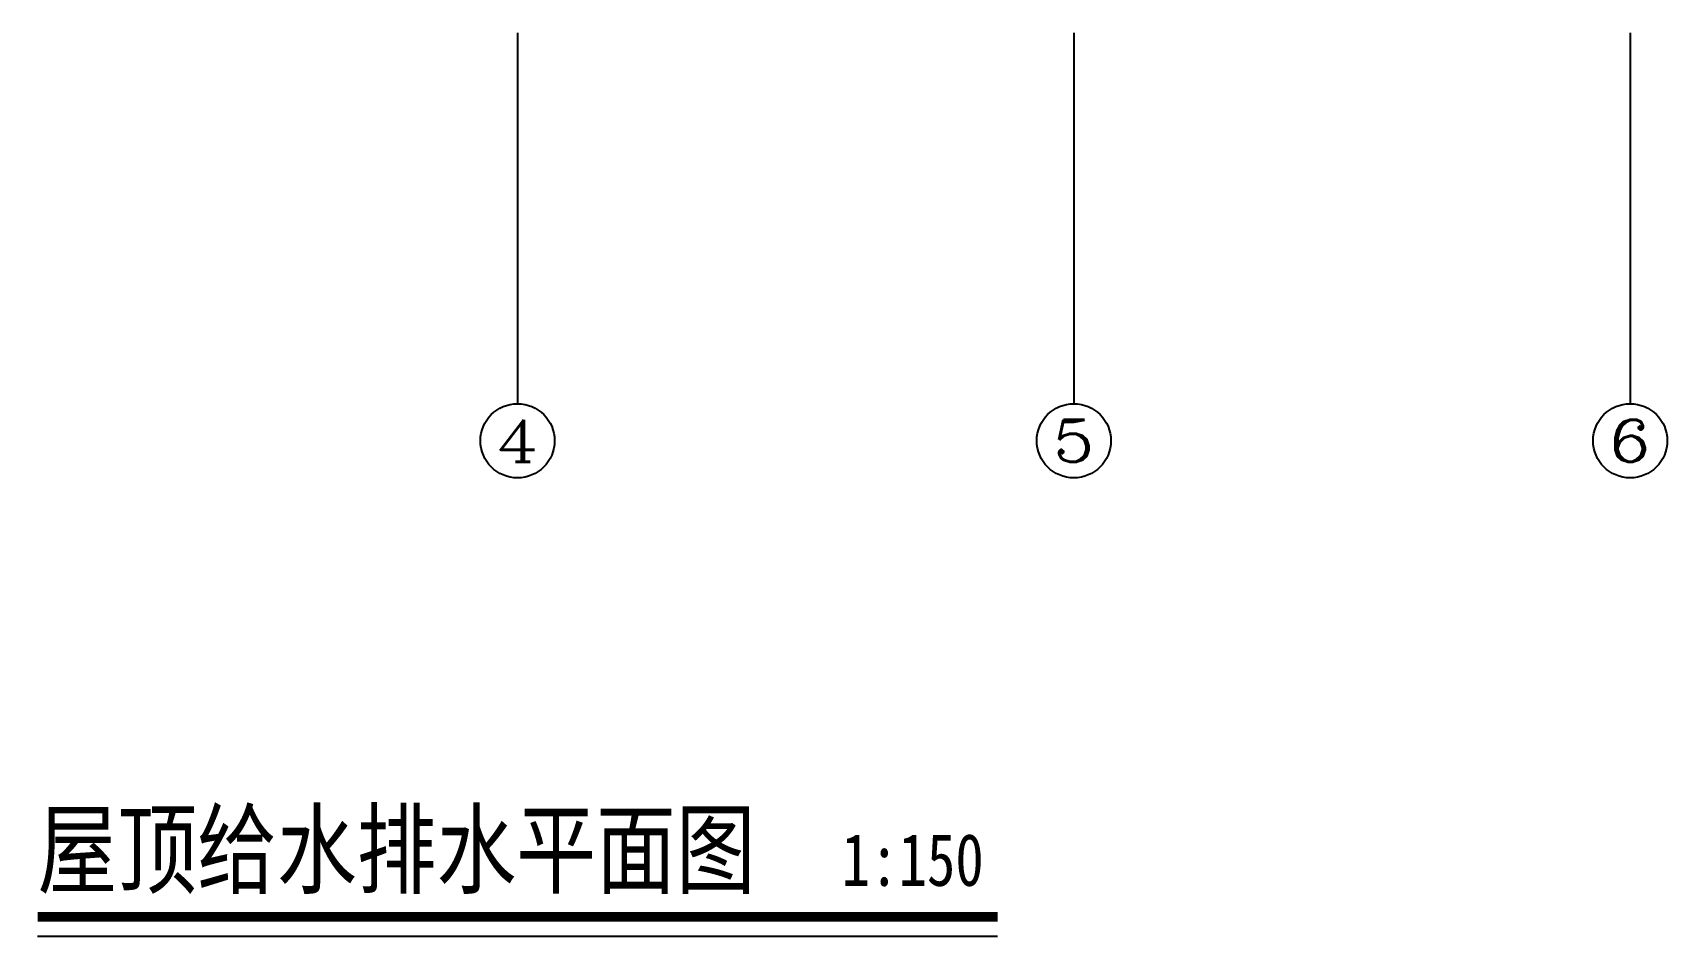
# Model space of a CAD drawing. Extents: x 12300 to 361047, y -1498650 to 1244242.
# Drawn here: x 324317 to 341947, y -14698 to -4954 of the extents above; entities that cross this region are included whole.
import ezdxf
from ezdxf.enums import TextEntityAlignment as Align

# ---------------------------------------------------------------- set-up
doc = ezdxf.new("R2010")
doc.units = 0
doc.header["$LTSCALE"] = 1000
doc.header["$MEASUREMENT"] = 0
doc.layers.get('0').update_dxf_attribs({"color": 8, "linetype": 'CONTINUOUS'})
for name, color, linetype in [('AXIS', 8, 'CONTINUOUS'), ('AXIS_TEXT', 8, 'CONTINUOUS'), ('DIM_SYMB', 8, 'CONTINUOUS')]:
    doc.layers.add(name, color=color, linetype=linetype)
doc.styles.add('_TCH_AXIS', font='COMPLEX', dxfattribs={"bigfont": 'GBCBIG'})
doc.styles.add('COMPLEX', font='COMPLEX')
doc.styles.add('ht', font='simhei.ttf', dxfattribs={"width": 0.8})

# ---------------------------------------------------------------- blocks, each defined once
blk = doc.blocks.new('_AXISO')
blk.add_circle((0, 0), 0.5)
at = {"layer": 'AXIS_TEXT', "style": 'COMPLEX', "width": 1.041667}
blk.add_attdef('A', text='', height=0.56, dxfattribs=at).set_placement((-0.25, -0.28), (0.25, -0.28), align=Align.FIT)
blk = doc.blocks.new('WF-CF')
at = {"layer": 'AXIS'}
for p, q in [((631571, -9520), (631571, -13520)), ((637571, -9520), (637571, -13520)), ((643571, -9520), (643571, -13520))]:
    blk.add_line(p, q, dxfattribs=at)
ref = blk.add_blockref('_AXISO', (631571, -13920), dxfattribs=dict(at, xscale=800, yscale=800, zscale=800))
ref.add_attrib('A', '4', dxfattribs={"layer": 'AXIS_TEXT', "height": 453, "style": '_TCH_AXIS', "width": 1.3125}).set_placement((631345, -14146), (631798, -14146), align=Align.FIT)
ref = blk.add_blockref('_AXISO', (637571, -13920), dxfattribs=dict(at, xscale=800, yscale=800, zscale=800))
ref.add_attrib('A', '5', dxfattribs={"layer": 'AXIS_TEXT', "height": 453, "style": '_TCH_AXIS', "width": 1.5}).set_placement((637345, -14146), (637798, -14146), align=Align.FIT)
ref = blk.add_blockref('_AXISO', (643571, -13920), dxfattribs=dict(at, xscale=800, yscale=800, zscale=800))
ref.add_attrib('A', '6', dxfattribs={"layer": 'AXIS_TEXT', "height": 453, "style": '_TCH_AXIS', "width": 1.5}).set_placement((643345, -14146), (643798, -14146), align=Align.FIT)

msp = doc.modelspace()

# ---------------------------------------------------------------- linework, layer by layer
at = {"layer": 'DIM_SYMB', "color": 3, "const_width": 105}
msp.add_lwpolyline([(324370, -14487.9), (334723.7, -14487.9)], dxfattribs=at)
at = {"layer": 'DIM_SYMB', "color": 3}
msp.add_lwpolyline([(324370, -14697.9), (334723.7, -14697.9)], dxfattribs=at)

# ---------------------------------------------------------------- block references
msp.add_blockref('WF-CF', (-302024.5, 4565.7))

# ---------------------------------------------------------------- texts
at = {"layer": 'DIM_SYMB', "color": 3, "style": 'ht', "width": 0.8}
for s, height, p in [('屋顶给水排水平面图', 788.61, (324370, -14153.9)), ('1:150', 563.29, (333042, -14153.9))]:
    msp.add_text(s, height=height, dxfattribs=at).set_placement(p)

doc.saveas('drawing.dxf')
